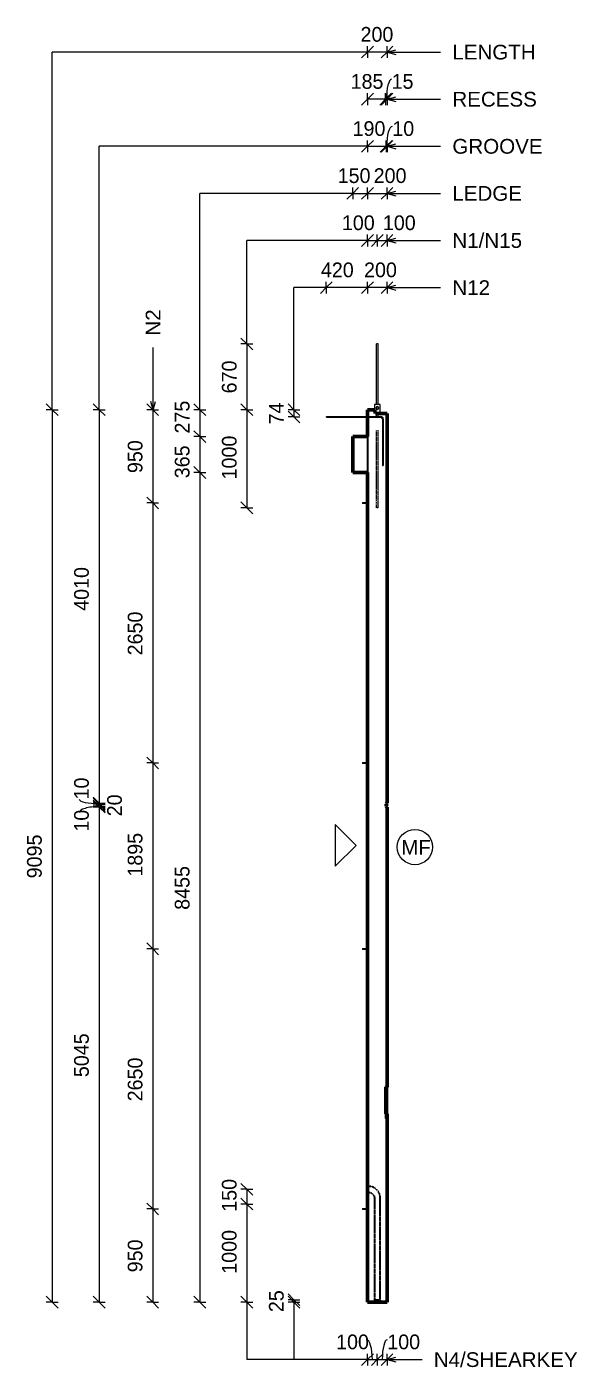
# Model space of a CAD drawing. Header units: millimetres. Extents: x -7053 to 9803, y -2516 to 13195.
# Drawn here: x 4190 to 9803, y -2058 to 11602 of the extents above; entities that cross this region are included whole.
import ezdxf

# ---------------------------------------------------------------- set-up
doc = ezdxf.new("R2010")
doc.units = ezdxf.units.MM
doc.linetypes.add('Dash', pattern=[6.36, 3.18, -3.18])
for name, color, linetype, lineweight in [('A-ANNO-DIMS', 211, 'Continuous', 9), ('A-ANNO-DIMS-60', 211, 'Continuous', 9), ('A-DETL-MBND', 5, 'Continuous', 18), ('A-DETL-THIN', 151, 'Continuous', 18), ('A-GENM', 13, 'Continuous', 18), ('A-WALL', 113, 'Continuous', 25), ('A-WALL-HDLN', 110, 'Dash', 25), ('G-ANNO-TEXT', 231, 'Continuous', 9), ('S-BEAM', 12, 'Continuous', 18), ('S-RBAR', 171, 'Continuous', 18)]:
    doc.layers.add(name, color=color, linetype=linetype, lineweight=lineweight)
doc.styles.add('Arial_1', font='arial.ttf', dxfattribs={"height": 150})
doc.styles.add('Nirmala UI Semilight', font='NirmalaS.ttf', dxfattribs={"height": 150})
doc.dimstyles.new('Arrow_Filled_-_2_5_NI_UI', dxfattribs={"dimscale": 304.8, "dimtxt": 157.104592, "dimasz": 0.393701, "dimexe": 0.19685, "dimexo": 0.0625, "dimgap": 0.19685, "dimtad": 1, "dimdec": 4, "dimzin": 0, "dimdsep": 46, "dimtxsty": 'Nirmala UI Semilight', "dimblk1": 'OBLIQUE', "dimblk2": 'OBLIQUE', "dimsah": 1, "dimcen": 0.09, "dimazin": 0, "dimtfac": 1, "dimtdec": 4, "dimtix": 1, "dimtmove": 0, "dimatfit": 3, "dimfxl": 0.19685, "dimfxlon": 1, "dimtvp": 1, "dimtolj": 1, "dimtzin": 0, "dimarcsym": 2})
doc.dimstyles.new('Arrow_Filled_-_2_5_NI_UI_1', dxfattribs={"dimscale": 304.8, "dimtxt": 157.104592, "dimasz": 0.393701, "dimexe": 0.19685, "dimexo": 0.0625, "dimgap": 0.19685, "dimtad": 1, "dimdec": 4, "dimzin": 0, "dimdsep": 46, "dimtxsty": 'Nirmala UI Semilight', "dimblk1": 'OBLIQUE', "dimblk2": 'OBLIQUE', "dimsah": 1, "dimcen": 0.09, "dimazin": 0, "dimtfac": 1, "dimtdec": 4, "dimtix": 1, "dimtmove": 2, "dimatfit": 3, "dimfxl": 0.19685, "dimfxlon": 1, "dimtvp": 1, "dimtolj": 1, "dimtzin": 0, "dimarcsym": 2})
doc.dimstyles.new('Arrow_Filled_-_2_5_NI_UI_2', dxfattribs={"dimscale": 304.8, "dimtxt": 157.104592, "dimasz": 0.393701, "dimexe": 0.19685, "dimexo": 0.0625, "dimgap": 0.19685, "dimtad": 1, "dimdec": 4, "dimzin": 0, "dimdsep": 46, "dimtxsty": 'Nirmala UI Semilight', "dimblk1": 'OBLIQUE', "dimblk2": 'OBLIQUE', "dimsah": 1, "dimcen": 0.09, "dimazin": 0, "dimtfac": 1, "dimtdec": 4, "dimtix": 1, "dimtmove": 1, "dimatfit": 3, "dimfxl": 0.19685, "dimfxlon": 1, "dimtvp": 1, "dimtolj": 1, "dimtzin": 0, "dimarcsym": 2})

# ---------------------------------------------------------------- blocks, each defined once
blk = doc.blocks.new('RR spread anchor face based - RR-SA-2_5-150-1726819-Elevation Right')
at = {"layer": 'A-GENM'}
for p, q in [((17885, 6755), (17890, 6755)), ((17885, 6755), (17885, 6745)), ((17890, 6745), (17885, 6745)), ((17890, 6755), (17935, 6755)), ((17890, 6755), (17890, 6745)), ((17935, 6745), (17890, 6745))]:
    blk.add_line(p, q, dxfattribs=at)
blk = doc.blocks.new('RR spread anchor face based - RR-SA-7_5-260-1726841-Elevation Right')
at = {"layer": 'A-GENM'}
for p, q in [((18008.06222, 7751.596), (18005.56222, 7746.596)), ((18005.56222, 7746.596), (18005.56222, 7700)), ((18063.06222, 7751.596), (18008.06222, 7751.596)), ((18022.56222, 7714.096), (18022.56222, 7718.096)), ((18048.56222, 7718.096), (18048.56222, 7714.096)), ((18065.56222, 7746.596), (18063.06222, 7751.596)), ((18065.56222, 7660), (18065.56222, 7746.596))]:
    blk.add_line(p, q, dxfattribs=at)
for centre, start, end in [((18035.56222, 7718.096), 0, 180), ((18035.56222, 7714.096), 180, 0)]:
    blk.add_arc(centre, 13, start, end, dxfattribs=at)
blk = doc.blocks.new('DIMBLOCK83-Elevation Right')
at = {"layer": 'A-ANNO-DIMS-60'}
for p, q in [((7664, 8944), (7604, 8884)), ((7664, 8944), (7724, 9004)), ((7664, 8944), (7664, 9004)), ((7864, 8944), (7664, 8944)), ((7664, 8944), (7664, 8884)), ((7864, 8944), (7804, 8884)), ((7864, 8944), (7924, 9004)), ((7864, 8944), (7864, 9004)), ((7864, 8944), (7864, 8884))]:
    blk.add_line(p, q, dxfattribs=at)
at = {"layer": 'A-ANNO-DIMS-60', "color": 0, "insert": (7629, 9200), "char_height": 150, "width": 411.33, "attachment_point": 1, "line_spacing_factor": 1.142579, "style": 'Nirmala UI Semilight'}
blk.add_mtext('200', dxfattribs=at)
blk = doc.blocks.new('_Oblique')
at = {"color": 0, "linetype": 'ByBlock', "lineweight": -2}
blk.add_line((-0.5, -0.5), (0.5, 0.5), dxfattribs=at)
blk = doc.blocks.new('DIMBLOCK84-Elevation Right')
at = {"layer": 'A-ANNO-DIMS-60'}
for p, q in [((7244, 8944), (7184, 8884)), ((7244, 8944), (7304, 9004)), ((7244, 8944), (7244, 9004)), ((7664, 8944), (7244, 8944)), ((7244, 8944), (7244, 8884)), ((7664, 8944), (7604, 8884)), ((7664, 8944), (7724, 9004)), ((7664, 8944), (7664, 9004)), ((7664, 8944), (7664, 8884))]:
    blk.add_line(p, q, dxfattribs=at)
at = {"layer": 'A-ANNO-DIMS-60', "color": 0, "insert": (7189, 9200), "char_height": 150, "width": 414.76, "attachment_point": 1, "line_spacing_factor": 1.142579, "style": 'Nirmala UI Semilight'}
blk.add_mtext('420', dxfattribs=at)
blk = doc.blocks.new('DIMBLOCK85-Elevation Right')
at = {"layer": 'A-ANNO-DIMS-60'}
for p, q in [((6914, 7700), (6854, 7760)), ((6914, 7700), (6854, 7700)), ((6914, 7626), (6854, 7686)), ((6914, 7700), (6914, 7626)), ((6914, 7700), (6974, 7640)), ((6914, 7700), (6974, 7700)), ((6914, 7626), (6854, 7626)), ((6914, 7626), (6974, 7566)), ((6914, 7626), (6974, 7626))]:
    blk.add_line(p, q, dxfattribs=at)
at = {"layer": 'A-ANNO-DIMS-60', "color": 0, "insert": (6659, 7550), "char_height": 150, "width": 270.79, "attachment_point": 1, "rotation": 90, "line_spacing_factor": 1.142579, "style": 'Nirmala UI Semilight'}
blk.add_mtext('74', dxfattribs=at)
blk = doc.blocks.new('DIMBLOCK86-Elevation Right')
at = {"layer": 'A-ANNO-DIMS-60'}
for p, q in [((7664, 9424), (7724, 9484)), ((7664, 9424), (7664, 9484)), ((7764, 9424), (7824, 9484)), ((7764, 9424), (7764, 9484)), ((7664, 9424), (7604, 9364)), ((7664, 9424), (7764, 9424)), ((7664, 9424), (7664, 9364)), ((7764, 9424), (7704, 9364)), ((7764, 9424), (7764, 9364))]:
    blk.add_line(p, q, dxfattribs=at)
at = {"layer": 'A-ANNO-DIMS-60', "color": 0, "insert": (7403, 9680), "char_height": 150, "width": 370.2, "attachment_point": 1, "line_spacing_factor": 1.142579, "style": 'Nirmala UI Semilight'}
blk.add_mtext('100', dxfattribs=at)
blk = doc.blocks.new('DIMBLOCK87-Elevation Right')
at = {"layer": 'A-ANNO-DIMS-60'}
for p, q in [((7764, 9424), (7824, 9484)), ((7764, 9424), (7764, 9484)), ((7864, 9424), (7924, 9484)), ((7864, 9424), (7864, 9484)), ((7764, 9424), (7704, 9364)), ((7764, 9424), (7864, 9424)), ((7764, 9424), (7764, 9364)), ((7864, 9424), (7804, 9364)), ((7864, 9424), (7864, 9364))]:
    blk.add_line(p, q, dxfattribs=at)
at = {"layer": 'A-ANNO-DIMS-60', "color": 0, "insert": (7821, 9680), "char_height": 150, "width": 370.2, "attachment_point": 1, "line_spacing_factor": 1.142579, "style": 'Nirmala UI Semilight'}
blk.add_mtext('100', dxfattribs=at)
blk = doc.blocks.new('DIMBLOCK88-Elevation Right')
at = {"layer": 'A-ANNO-DIMS-60'}
for p, q in [((6434, 8370), (6374, 8430)), ((6434, 8370), (6374, 8370)), ((6434, 8370), (6434, 7700)), ((6434, 8370), (6494, 8310)), ((6434, 8370), (6494, 8370)), ((6434, 7700), (6374, 7760)), ((6434, 7700), (6374, 7700)), ((6434, 7700), (6494, 7640)), ((6434, 7700), (6494, 7700))]:
    blk.add_line(p, q, dxfattribs=at)
at = {"layer": 'A-ANNO-DIMS-60', "color": 0, "insert": (6179, 7866), "char_height": 150, "width": 404.47, "attachment_point": 1, "rotation": 90, "line_spacing_factor": 1.142579, "style": 'Nirmala UI Semilight'}
blk.add_mtext('670', dxfattribs=at)
blk = doc.blocks.new('DIMBLOCK89-Elevation Right')
at = {"layer": 'A-ANNO-DIMS-60'}
for p, q in [((6434, 7700), (6374, 7760)), ((6434, 7700), (6374, 7700)), ((6434, 7700), (6434, 6700)), ((6434, 7700), (6494, 7640)), ((6434, 7700), (6494, 7700)), ((6434, 6700), (6374, 6760)), ((6434, 6700), (6374, 6700)), ((6434, 6700), (6494, 6640)), ((6434, 6700), (6494, 6700))]:
    blk.add_line(p, q, dxfattribs=at)
at = {"layer": 'A-ANNO-DIMS-60', "color": 0, "insert": (6179, 6989), "char_height": 150, "width": 507.31, "attachment_point": 1, "rotation": 90, "line_spacing_factor": 1.142579, "style": 'Nirmala UI Semilight'}
blk.add_mtext('1000', dxfattribs=at)
blk = doc.blocks.new('DIMBLOCK90-Elevation Right')
at = {"layer": 'A-ANNO-DIMS-60'}
for p, q in [((7514, 9904), (7454, 9844)), ((7514, 9904), (7574, 9964)), ((7514, 9904), (7514, 9964)), ((7514, 9904), (7664, 9904)), ((7514, 9904), (7514, 9844)), ((7664, 9904), (7604, 9844)), ((7664, 9904), (7724, 9964)), ((7664, 9904), (7664, 9964)), ((7664, 9904), (7664, 9844))]:
    blk.add_line(p, q, dxfattribs=at)
at = {"layer": 'A-ANNO-DIMS-60', "color": 0, "insert": (7360, 10160), "char_height": 150, "width": 370.2, "attachment_point": 1, "line_spacing_factor": 1.142579, "style": 'Nirmala UI Semilight'}
blk.add_mtext('150', dxfattribs=at)
blk = doc.blocks.new('DIMBLOCK91-Elevation Right')
at = {"layer": 'A-ANNO-DIMS-60'}
for p, q in [((7664, 9904), (7604, 9844)), ((7664, 9904), (7724, 9964)), ((7664, 9904), (7664, 9964)), ((7664, 9904), (7864, 9904)), ((7664, 9904), (7664, 9844)), ((7864, 9904), (7804, 9844)), ((7864, 9904), (7924, 9964)), ((7864, 9904), (7864, 9964)), ((7864, 9904), (7864, 9844))]:
    blk.add_line(p, q, dxfattribs=at)
at = {"layer": 'A-ANNO-DIMS-60', "color": 0, "insert": (7727, 10160), "char_height": 150, "width": 411.33, "attachment_point": 1, "line_spacing_factor": 1.142579, "style": 'Nirmala UI Semilight'}
blk.add_mtext('200', dxfattribs=at)
blk = doc.blocks.new('DIMBLOCK92-Elevation Right')
at = {"layer": 'A-ANNO-DIMS-60'}
for p, q in [((5954, 7700), (5894, 7760)), ((5954, 7700), (5894, 7700)), ((5954, 7700), (5954, 7425)), ((5954, 7700), (6014, 7640)), ((5954, 7700), (6014, 7700)), ((5954, 7425), (5894, 7485)), ((5954, 7425), (5894, 7425)), ((5954, 7425), (6014, 7365)), ((5954, 7425), (6014, 7425))]:
    blk.add_line(p, q, dxfattribs=at)
at = {"layer": 'A-ANNO-DIMS-60', "color": 0, "insert": (5699, 7457), "char_height": 150, "width": 404.47, "attachment_point": 1, "rotation": 90, "line_spacing_factor": 1.142579, "style": 'Nirmala UI Semilight'}
blk.add_mtext('275', dxfattribs=at)
blk = doc.blocks.new('DIMBLOCK93-Elevation Right')
at = {"layer": 'A-ANNO-DIMS-60'}
for p, q in [((5954, 7425), (5894, 7485)), ((5954, 7425), (5894, 7425)), ((5954, 7425), (5954, 7060)), ((5954, 7425), (6014, 7365)), ((5954, 7425), (6014, 7425)), ((5954, 7060), (5894, 7120)), ((5954, 7060), (5894, 7060)), ((5954, 7060), (6014, 7000)), ((5954, 7060), (6014, 7060))]:
    blk.add_line(p, q, dxfattribs=at)
at = {"layer": 'A-ANNO-DIMS-60', "color": 0, "insert": (5699, 7001), "char_height": 150, "width": 411.33, "attachment_point": 1, "rotation": 90, "line_spacing_factor": 1.142579, "style": 'Nirmala UI Semilight'}
blk.add_mtext('365', dxfattribs=at)
blk = doc.blocks.new('DIMBLOCK94-Elevation Right')
at = {"layer": 'A-ANNO-DIMS-60'}
for p, q in [((5954, 7060), (5894, 7120)), ((5954, 7060), (5894, 7060)), ((5954, 7060), (5954, -1395)), ((5954, 7060), (6014, 7000)), ((5954, 7060), (6014, 7060)), ((5954, -1395), (5894, -1335)), ((5954, -1395), (5894, -1395)), ((5954, -1395), (6014, -1455)), ((5954, -1395), (6014, -1395))]:
    blk.add_line(p, q, dxfattribs=at)
at = {"layer": 'A-ANNO-DIMS-60', "color": 0, "insert": (5699, 2603), "char_height": 150, "width": 551.87, "attachment_point": 1, "rotation": 90, "line_spacing_factor": 1.142579, "style": 'Nirmala UI Semilight'}
blk.add_mtext('8455', dxfattribs=at)
blk = doc.blocks.new('DIMBLOCK95-Elevation Right')
at = {"layer": 'A-ANNO-DIMS-60'}
for p, q in [((6434, -245), (6374, -185)), ((6434, -245), (6374, -245)), ((6434, -245), (6434, -395)), ((6434, -245), (6494, -305)), ((6434, -245), (6494, -245)), ((6434, -395), (6374, -335)), ((6434, -395), (6374, -395)), ((6434, -395), (6494, -455)), ((6434, -395), (6494, -395))]:
    blk.add_line(p, q, dxfattribs=at)
at = {"layer": 'A-ANNO-DIMS-60', "color": 0, "insert": (6179, -474), "char_height": 150, "width": 370.2, "attachment_point": 1, "rotation": 90, "line_spacing_factor": 1.142579, "style": 'Nirmala UI Semilight'}
blk.add_mtext('150', dxfattribs=at)
blk = doc.blocks.new('DIMBLOCK96-Elevation Right')
at = {"layer": 'A-ANNO-DIMS-60'}
for p, q in [((6434, -395), (6374, -335)), ((6434, -395), (6374, -395)), ((6434, -395), (6434, -1395)), ((6434, -395), (6494, -455)), ((6434, -395), (6494, -395)), ((6434, -1395), (6374, -1335)), ((6434, -1395), (6374, -1395)), ((6434, -1395), (6494, -1455)), ((6434, -1395), (6494, -1395))]:
    blk.add_line(p, q, dxfattribs=at)
at = {"layer": 'A-ANNO-DIMS-60', "color": 0, "insert": (6179, -1106), "char_height": 150, "width": 507.31, "attachment_point": 1, "rotation": 90, "line_spacing_factor": 1.142579, "style": 'Nirmala UI Semilight'}
blk.add_mtext('1000', dxfattribs=at)
blk = doc.blocks.new('DIMBLOCK97-Elevation Right')
at = {"layer": 'A-ANNO-DIMS-60'}
for p, q in [((6914, -1370), (6854, -1310)), ((6914, -1395), (6854, -1335)), ((6914, -1370), (6854, -1370)), ((6914, -1395), (6854, -1395)), ((6914, -1370), (6914, -1395)), ((6914, -1370), (6974, -1430)), ((6914, -1370), (6974, -1370)), ((6914, -1395), (6974, -1455)), ((6914, -1395), (6974, -1395))]:
    blk.add_line(p, q, dxfattribs=at)
at = {"layer": 'A-ANNO-DIMS-60', "color": 0, "insert": (6659, -1497), "char_height": 150, "width": 274.22, "attachment_point": 1, "rotation": 90, "line_spacing_factor": 1.142579, "style": 'Nirmala UI Semilight'}
blk.add_mtext('25', dxfattribs=at)
blk = doc.blocks.new('DIMBLOCK98-Elevation Right')
at = {"layer": 'A-ANNO-DIMS-60'}
for p, q in [((4448, 7700), (4388, 7760)), ((4448, 7700), (4388, 7700)), ((4448, 7700), (4448, -1395)), ((4448, 7700), (4508, 7640)), ((4448, 7700), (4508, 7700)), ((4448, -1395), (4388, -1335)), ((4448, -1395), (4388, -1395)), ((4448, -1395), (4508, -1455)), ((4448, -1395), (4508, -1395))]:
    blk.add_line(p, q, dxfattribs=at)
at = {"layer": 'A-ANNO-DIMS-60', "color": 0, "insert": (4192, 2924), "char_height": 150, "width": 548.44, "attachment_point": 1, "rotation": 90, "line_spacing_factor": 1.142579, "style": 'Nirmala UI Semilight'}
blk.add_mtext('9095', dxfattribs=at)
blk = doc.blocks.new('DIMBLOCK99-Elevation Right')
at = {"layer": 'A-ANNO-DIMS-60'}
for p, q in [((7664, -1981), (7604, -2041)), ((7664, -1981), (7724, -1921)), ((7664, -1981), (7664, -1921)), ((7664, -1981), (7764, -1981)), ((7664, -1981), (7664, -2041)), ((7764, -1981), (7704, -2041)), ((7764, -1981), (7824, -1921)), ((7764, -1981), (7764, -1921)), ((7764, -1981), (7764, -2041))]:
    blk.add_line(p, q, dxfattribs=at)
blk.add_ellipse((7652, -1981), major_axis=(0, 203), ratio=0.307599, start_param=4.712389, end_param=6.283185, dxfattribs=at)
at = {"layer": 'A-ANNO-DIMS-60', "color": 0, "insert": (7344, -1725), "char_height": 150, "width": 370.2, "attachment_point": 1, "line_spacing_factor": 1.142579, "style": 'Nirmala UI Semilight'}
blk.add_mtext('100', dxfattribs=at)
blk = doc.blocks.new('DIMBLOCK100-Elevation Right')
at = {"layer": 'A-ANNO-DIMS-60'}
for p, q in [((7764, -1981), (7704, -2041)), ((7764, -1981), (7824, -1921)), ((7764, -1981), (7764, -1921)), ((7764, -1981), (7864, -1981)), ((7764, -1981), (7764, -2041)), ((7864, -1981), (7804, -2041)), ((7864, -1981), (7924, -1921)), ((7864, -1981), (7864, -1921)), ((7864, -1981), (7864, -2041))]:
    blk.add_line(p, q, dxfattribs=at)
blk.add_ellipse((7866, -1981), major_axis=(0, 203), ratio=0.253919, start_param=0, end_param=1.570796, dxfattribs=at)
at = {"layer": 'A-ANNO-DIMS-60', "color": 0, "insert": (7866, -1725), "char_height": 150, "width": 370.2, "attachment_point": 1, "line_spacing_factor": 1.142579, "style": 'Nirmala UI Semilight'}
blk.add_mtext('100', dxfattribs=at)
blk = doc.blocks.new('DIMBLOCK101-Elevation Right')
at = {"layer": 'A-ANNO-DIMS-60'}
for p, q in [((5474, 7700), (5414, 7760)), ((5474, 7700), (5414, 7700)), ((5474, 7700), (5474, 6750)), ((5474, 7700), (5534, 7640)), ((5474, 7700), (5534, 7700)), ((5474, 6750), (5414, 6810)), ((5474, 6750), (5414, 6750)), ((5474, 6750), (5534, 6690)), ((5474, 6750), (5534, 6750))]:
    blk.add_line(p, q, dxfattribs=at)
at = {"layer": 'A-ANNO-DIMS-60', "color": 0, "insert": (5219, 7054), "char_height": 150, "width": 411.33, "attachment_point": 1, "rotation": 90, "line_spacing_factor": 1.142579, "style": 'Nirmala UI Semilight'}
blk.add_mtext('950', dxfattribs=at)
blk = doc.blocks.new('DIMBLOCK102-Elevation Right')
at = {"layer": 'A-ANNO-DIMS-60'}
for p, q in [((5474, 6750), (5414, 6810)), ((5474, 6750), (5414, 6750)), ((5474, 6750), (5474, 4100)), ((5474, 6750), (5534, 6690)), ((5474, 6750), (5534, 6750)), ((5474, 4100), (5414, 4160)), ((5474, 4100), (5414, 4100)), ((5474, 4100), (5534, 4040)), ((5474, 4100), (5534, 4100))]:
    blk.add_line(p, q, dxfattribs=at)
at = {"layer": 'A-ANNO-DIMS-60', "color": 0, "insert": (5219, 5196), "char_height": 150, "width": 548.44, "attachment_point": 1, "rotation": 90, "line_spacing_factor": 1.142579, "style": 'Nirmala UI Semilight'}
blk.add_mtext('2650', dxfattribs=at)
blk = doc.blocks.new('DIMBLOCK103-Elevation Right')
at = {"layer": 'A-ANNO-DIMS-60'}
for p, q in [((5474, 4100), (5414, 4160)), ((5474, 4100), (5414, 4100)), ((5474, 4100), (5474, 2205)), ((5474, 4100), (5534, 4040)), ((5474, 4100), (5534, 4100)), ((5474, 2205), (5414, 2265)), ((5474, 2205), (5414, 2205)), ((5474, 2205), (5534, 2145)), ((5474, 2205), (5534, 2205))]:
    blk.add_line(p, q, dxfattribs=at)
at = {"layer": 'A-ANNO-DIMS-60', "color": 0, "insert": (5219, 2941), "char_height": 150, "width": 507.31, "attachment_point": 1, "rotation": 90, "line_spacing_factor": 1.142579, "style": 'Nirmala UI Semilight'}
blk.add_mtext('1895', dxfattribs=at)
blk = doc.blocks.new('DIMBLOCK104-Elevation Right')
at = {"layer": 'A-ANNO-DIMS-60'}
for p, q in [((5474, 2205), (5414, 2265)), ((5474, 2205), (5414, 2205)), ((5474, 2205), (5474, -445)), ((5474, 2205), (5534, 2145)), ((5474, 2205), (5534, 2205)), ((5474, -445), (5414, -385)), ((5474, -445), (5414, -445)), ((5474, -445), (5534, -505)), ((5474, -445), (5534, -445))]:
    blk.add_line(p, q, dxfattribs=at)
at = {"layer": 'A-ANNO-DIMS-60', "color": 0, "insert": (5219, 651), "char_height": 150, "width": 548.44, "attachment_point": 1, "rotation": 90, "line_spacing_factor": 1.142579, "style": 'Nirmala UI Semilight'}
blk.add_mtext('2650', dxfattribs=at)
blk = doc.blocks.new('DIMBLOCK105-Elevation Right')
at = {"layer": 'A-ANNO-DIMS-60'}
for p, q in [((5474, -445), (5414, -385)), ((5474, -445), (5414, -445)), ((5474, -445), (5474, -1395)), ((5474, -445), (5534, -505)), ((5474, -445), (5534, -445)), ((5474, -1395), (5414, -1335)), ((5474, -1395), (5414, -1395)), ((5474, -1395), (5534, -1455)), ((5474, -1395), (5534, -1395))]:
    blk.add_line(p, q, dxfattribs=at)
at = {"layer": 'A-ANNO-DIMS-60', "color": 0, "insert": (5219, -1091), "char_height": 150, "width": 411.33, "attachment_point": 1, "rotation": 90, "line_spacing_factor": 1.142579, "style": 'Nirmala UI Semilight'}
blk.add_mtext('950', dxfattribs=at)
blk = doc.blocks.new('DIMBLOCK106-Elevation Right')
at = {"layer": 'A-ANNO-DIMS-60'}
for p, q in [((7664, 11344), (7604, 11284)), ((7664, 11344), (7724, 11404)), ((7664, 11344), (7664, 11404)), ((7864, 11344), (7664, 11344)), ((7664, 11344), (7664, 11284)), ((7864, 11344), (7804, 11284)), ((7864, 11344), (7924, 11404)), ((7864, 11344), (7864, 11404)), ((7864, 11344), (7864, 11284))]:
    blk.add_line(p, q, dxfattribs=at)
at = {"layer": 'A-ANNO-DIMS-60', "color": 0, "insert": (7593, 11600), "char_height": 150, "width": 411.33, "attachment_point": 1, "line_spacing_factor": 1.142579, "style": 'Nirmala UI Semilight'}
blk.add_mtext('200', dxfattribs=at)
blk = doc.blocks.new('DIMBLOCK107-Elevation Right')
at = {"layer": 'A-ANNO-DIMS-60'}
for p, q in [((7664, 10384), (7604, 10324)), ((7664, 10384), (7724, 10444)), ((7664, 10384), (7664, 10444)), ((7664, 10384), (7854, 10384)), ((7664, 10384), (7664, 10324)), ((7854, 10384), (7794, 10324)), ((7854, 10384), (7914, 10444)), ((7854, 10384), (7854, 10444)), ((7854, 10384), (7854, 10324))]:
    blk.add_line(p, q, dxfattribs=at)
at = {"layer": 'A-ANNO-DIMS-60', "color": 0, "insert": (7512, 10640), "char_height": 150, "width": 370.2, "attachment_point": 1, "line_spacing_factor": 1.142579, "style": 'Nirmala UI Semilight'}
blk.add_mtext('190', dxfattribs=at)
blk = doc.blocks.new('DIMBLOCK108-Elevation Right')
at = {"layer": 'A-ANNO-DIMS-60'}
for p, q in [((7854, 10384), (7794, 10324)), ((7864, 10384), (7804, 10324)), ((7854, 10384), (7914, 10444)), ((7854, 10384), (7854, 10444)), ((7854, 10384), (7864, 10384)), ((7854, 10384), (7854, 10324)), ((7864, 10384), (7924, 10444)), ((7864, 10384), (7864, 10444)), ((7864, 10384), (7864, 10324))]:
    blk.add_line(p, q, dxfattribs=at)
blk.add_ellipse((7917, 10384), major_axis=(0, 203), ratio=0.285058, start_param=0, end_param=1.570796, dxfattribs=at)
at = {"layer": 'A-ANNO-DIMS-60', "color": 0, "insert": (7917, 10640), "char_height": 150, "width": 233.09, "attachment_point": 1, "line_spacing_factor": 1.142579, "style": 'Nirmala UI Semilight'}
blk.add_mtext('10', dxfattribs=at)
blk = doc.blocks.new('DIMBLOCK109-Elevation Right')
at = {"layer": 'A-ANNO-DIMS-60'}
for p, q in [((7849, 10864), (7789, 10804)), ((7864, 10864), (7804, 10804)), ((7849, 10864), (7909, 10924)), ((7849, 10864), (7849, 10924)), ((7864, 10864), (7849, 10864)), ((7849, 10864), (7849, 10804)), ((7864, 10864), (7924, 10924)), ((7864, 10864), (7864, 10924)), ((7864, 10864), (7864, 10804))]:
    blk.add_line(p, q, dxfattribs=at)
blk.add_ellipse((7910, 10864), major_axis=(0, 203), ratio=0.2606, start_param=0, end_param=1.570796, dxfattribs=at)
at = {"layer": 'A-ANNO-DIMS-60', "color": 0, "insert": (7910, 11120), "char_height": 150, "width": 233.09, "attachment_point": 1, "line_spacing_factor": 1.142579, "style": 'Nirmala UI Semilight'}
blk.add_mtext('15', dxfattribs=at)
blk = doc.blocks.new('DIMBLOCK110-Elevation Right')
at = {"layer": 'A-ANNO-DIMS-60'}
for p, q in [((7664, 10864), (7604, 10804)), ((7664, 10864), (7724, 10924)), ((7664, 10864), (7664, 10924)), ((7849, 10864), (7664, 10864)), ((7664, 10864), (7664, 10804)), ((7849, 10864), (7789, 10804)), ((7849, 10864), (7909, 10924)), ((7849, 10864), (7849, 10924)), ((7849, 10864), (7849, 10804))]:
    blk.add_line(p, q, dxfattribs=at)
at = {"layer": 'A-ANNO-DIMS-60', "color": 0, "insert": (7492, 11120), "char_height": 150, "width": 370.2, "attachment_point": 1, "line_spacing_factor": 1.142579, "style": 'Nirmala UI Semilight'}
blk.add_mtext('185', dxfattribs=at)
blk = doc.blocks.new('DIMBLOCK111-Elevation Right')
at = {"layer": 'A-ANNO-DIMS-60'}
for p, q in [((4928, 7700), (4868, 7760)), ((4928, 7700), (4868, 7700)), ((4928, 7700), (4928, 3690)), ((4928, 7700), (4988, 7640)), ((4928, 7700), (4988, 7700)), ((4928, 3690), (4868, 3750)), ((4928, 3690), (4868, 3690)), ((4928, 3690), (4988, 3630)), ((4928, 3690), (4988, 3690))]:
    blk.add_line(p, q, dxfattribs=at)
at = {"layer": 'A-ANNO-DIMS-60', "color": 0, "insert": (4672, 5650), "char_height": 150, "width": 510.73, "attachment_point": 1, "rotation": 90, "line_spacing_factor": 1.142579, "style": 'Nirmala UI Semilight'}
blk.add_mtext('4010', dxfattribs=at)
blk = doc.blocks.new('DIMBLOCK112-Elevation Right')
at = {"layer": 'A-ANNO-DIMS-60'}
for p, q in [((4928, 3690), (4868, 3750)), ((4928, 3680), (4868, 3740)), ((4928, 3690), (4868, 3690)), ((4928, 3690), (4928, 3680)), ((4928, 3690), (4988, 3630)), ((4928, 3690), (4988, 3690)), ((4928, 3680), (4868, 3680)), ((4928, 3680), (4988, 3620)), ((4928, 3680), (4988, 3680))]:
    blk.add_line(p, q, dxfattribs=at)
blk.add_ellipse((4928, 3728), major_axis=(203, 0), ratio=0.210026, start_param=3.141593, end_param=4.712389, dxfattribs=at)
at = {"layer": 'A-ANNO-DIMS-60', "color": 0, "insert": (4672, 3728), "char_height": 150, "width": 233.09, "attachment_point": 1, "rotation": 90, "line_spacing_factor": 1.142579, "style": 'Nirmala UI Semilight'}
blk.add_mtext('10', dxfattribs=at)
blk = doc.blocks.new('DIMBLOCK113-Elevation Right')
at = {"layer": 'A-ANNO-DIMS-60'}
for p, q in [((4928, 3680), (4868, 3740)), ((4928, 3660), (4868, 3720)), ((4928, 3680), (4868, 3680)), ((4928, 3660), (4868, 3660)), ((4928, 3680), (4928, 3660)), ((4928, 3680), (4988, 3620)), ((4928, 3680), (4988, 3680)), ((4928, 3660), (4988, 3600)), ((4928, 3660), (4988, 3660))]:
    blk.add_line(p, q, dxfattribs=at)
at = {"layer": 'A-ANNO-DIMS-60', "color": 0, "insert": (5009, 3556), "char_height": 150, "width": 274.22, "attachment_point": 1, "rotation": 90, "line_spacing_factor": 1.142579, "style": 'Nirmala UI Semilight'}
blk.add_mtext('20', dxfattribs=at)
blk = doc.blocks.new('DIMBLOCK114-Elevation Right')
at = {"layer": 'A-ANNO-DIMS-60'}
for p, q in [((4928, 3660), (4868, 3720)), ((4928, 3650), (4868, 3710)), ((4928, 3660), (4868, 3660)), ((4928, 3650), (4868, 3650)), ((4928, 3660), (4928, 3650)), ((4928, 3660), (4988, 3600)), ((4928, 3660), (4988, 3660)), ((4928, 3650), (4988, 3590)), ((4928, 3650), (4988, 3650))]:
    blk.add_line(p, q, dxfattribs=at)
blk.add_ellipse((4928, 3594), major_axis=(203, 0), ratio=0.300697, start_param=1.570796, end_param=3.141593, dxfattribs=at)
at = {"layer": 'A-ANNO-DIMS-60', "color": 0, "insert": (4672, 3400), "char_height": 150, "width": 233.09, "attachment_point": 1, "rotation": 90, "line_spacing_factor": 1.142579, "style": 'Nirmala UI Semilight'}
blk.add_mtext('10', dxfattribs=at)
blk = doc.blocks.new('DIMBLOCK115-Elevation Right')
at = {"layer": 'A-ANNO-DIMS-60'}
for p, q in [((4928, 3650), (4868, 3710)), ((4928, 3650), (4868, 3650)), ((4928, 3650), (4928, -1395)), ((4928, 3650), (4988, 3590)), ((4928, 3650), (4988, 3650)), ((4928, -1395), (4868, -1335)), ((4928, -1395), (4868, -1395)), ((4928, -1395), (4988, -1455)), ((4928, -1395), (4988, -1395))]:
    blk.add_line(p, q, dxfattribs=at)
at = {"layer": 'A-ANNO-DIMS-60', "color": 0, "insert": (4672, 898), "char_height": 150, "width": 551.87, "attachment_point": 1, "rotation": 90, "line_spacing_factor": 1.142579, "style": 'Nirmala UI Semilight'}
blk.add_mtext('5045', dxfattribs=at)

msp = doc.modelspace()

# ---------------------------------------------------------------- linework, layer by layer
at = {"layer": 'A-DETL-MBND'}
for p, q in [((4447.67521, 7700), (4447.67521, 11343.90418)), ((7664.48614, 11343.90418), (4447.67521, 11343.90418)), ((4927.67521, 7700), (4927.67521, 10383.90418)), ((7664.48614, 10383.90418), (4927.67521, 10383.90418)), ((5954.35114, 7700), (5954.35114, 9903.90418)), ((7514.48614, 9903.90418), (5954.35114, 9903.90418)), ((6434.35114, 8370), (6434.35114, 9423.90418)), ((7664.48614, 9423.90418), (6434.35114, 9423.90418)), ((6914.35114, 7700), (6914.35114, 8943.90418)), ((7244.48614, 8943.90418), (6914.35114, 8943.90418)), ((6434.35114, -1395), (6434.35114, -1981.07297)), ((6914.35114, -1395), (6914.35114, -1981.07297)), ((7664.48614, -1981.07297), (6434.35114, -1981.07297))]:
    msp.add_line(p, q, dxfattribs=at)
at = {"layer": 'A-DETL-THIN'}
for p, q in [((7335.33167, 3471.14321), (7335.33167, 3046.87914)), ((7547.4637, 3259.01118), (7335.33167, 3471.14321)), ((7335.33167, 3046.87914), (7547.4637, 3259.01118))]:
    msp.add_line(p, q, dxfattribs=at)
msp.add_circle((8147.55324, 3242.70305), 180, dxfattribs=at)
at = {"layer": 'A-WALL', "lineweight": 50}
for p, q in [((7734.60581, 7700), (7664.48614, 7700)), ((7664.48614, 7700), (7664.48614, 7425)), ((7744.60581, 7660), (7734.60581, 7700)), ((7864.48614, 7660), (7744.60581, 7660)), ((7864.48614, 3690), (7864.48614, 7660)), ((7664.48614, 7060), (7664.48614, -1395)), ((7854.48614, 3679.99742), (7864.48614, 3690)), ((7854.48356, 3660.00258), (7854.48614, 3679.99742)), ((7864.48614, 3650), (7854.48356, 3660.00258)), ((7864.48614, 794.46547), (7864.48614, 3650)), ((7849.48614, 524.63059), (7849.48614, 794.46547)), ((7849.48614, 794.46547), (7864.48614, 794.46547)), ((7864.48614, 524.63059), (7849.48614, 524.63059)), ((7864.48614, -1395), (7864.48614, 524.63059)), ((7664.48614, -1395), (7864.48614, -1395))]:
    msp.add_line(p, q, dxfattribs=at)
at = {"layer": 'A-WALL'}
for p, q in [((7664.48614, 7425), (7664.48614, 7060)), ((7864.48614, 794.46547), (7864.48614, 524.63059))]:
    msp.add_line(p, q, dxfattribs=at)
at = {"layer": 'A-WALL-HDLN'}
for p, q in [((7864.48614, 809.54803), (7849.48614, 809.54803)), ((7849.48614, 794.46547), (7849.48614, 809.54803)), ((7864.48614, 771.75052), (7849.48614, 771.75052)), ((7864.48614, 769.6547), (7849.48614, 769.6547)), ((7849.48614, 509.54803), (7849.48614, 524.63059)), ((7849.48614, 509.54803), (7864.48614, 509.54803)), ((7849.48614, 471.75052), (7849.48614, 508.694)), ((7849.48614, 473.84634), (7864.48614, 473.84634)), ((7849.48614, 471.75052), (7864.48614, 471.75052)), ((7674.48614, -215), (7664.48614, -215)), ((7664.48614, -275), (7674.48614, -275)), ((7734.48614, -335), (7734.48614, -1376.25)), ((7794.48614, -1376.25), (7794.48614, -335)), ((7734.46776, -1376.29595), (7726.98614, -1395)), ((7736.98614, -1370), (7791.98614, -1370)), ((7794.50452, -1376.29595), (7801.98614, -1395))]:
    msp.add_line(p, q, dxfattribs=at)
at = {"layer": 'A-WALL-HDLN', "flags": 128}
for points in [[(7794.48614, -335), (7794.39015, -330.20128), (7794.10234, -325.41024), (7793.62317, -320.63454), (7792.95341, -315.88182), (7792.09413, -311.15968), (7791.04669, -306.47568), (7789.81279, -301.83732), (7788.39439, -297.25201), (7786.79376, -292.72709), (7785.01346, -288.2698), (7783.05634, -283.88726), (7780.92553, -279.5865), (7778.62444, -275.37438), (7776.15675, -271.25766), (7773.52641, -267.2429), (7770.73763, -263.33655), (7767.79486, -259.54484), (7764.70283, -255.87384), (7761.46646, -252.32943), (7758.09094, -248.91727), (7754.58168, -245.64283), (7750.94428, -242.51133), (7747.18456, -239.52781), (7743.30854, -236.69701), (7739.32241, -234.02348), (7735.23257, -231.51149), (7731.04554, -229.16506), (7726.76803, -226.98795), (7722.40688, -224.98363), (7717.96907, -223.15531), (7713.46169, -221.50592), (7708.89196, -220.0381), (7704.26719, -218.75419), (7699.59478, -217.65625), (7694.8822, -216.74603), (7690.13698, -216.025), (7685.36673, -215.4943), (7680.57908, -215.15478), (7675.78167, -215.00699), (7674.48614, -215)], [(7674.48614, -275), (7676.8855, -275.04799), (7679.28102, -275.1919), (7681.66887, -275.43148), (7684.04523, -275.76636), (7686.4063, -276.19601), (7688.7483, -276.71972), (7691.06748, -277.33667), (7693.36013, -278.04587), (7695.62259, -278.84619), (7697.85124, -279.73634), (7700.04251, -280.7149), (7702.19289, -281.7803), (7704.29895, -282.93085), (7706.35731, -284.16469), (7708.36469, -285.47986), (7710.31786, -286.87425), (7712.21372, -288.34564), (7714.04922, -289.89166), (7715.82142, -291.50984), (7717.5275, -293.1976), (7719.16473, -294.95223), (7720.73047, -296.77093), (7722.22224, -298.65079), (7723.63763, -300.5888), (7724.9744, -302.58186), (7726.23039, -304.62678), (7727.40361, -306.7203), (7728.49216, -308.85905), (7729.49432, -311.03963), (7730.40848, -313.25853), (7731.23318, -315.51222), (7731.96709, -317.79709), (7732.60904, -320.10947), (7733.15801, -322.44568), (7733.61312, -324.80197), (7733.97364, -327.17458), (7734.23899, -329.5597), (7734.40875, -331.95353), (7734.48264, -334.35223), (7734.48614, -335)], [(7736.98614, -1370), (7735.9011, -1372.71259), (7735.11779, -1374.67088), (7734.64447, -1375.85417), (7734.50186, -1376.21069)], [(7794.47041, -1376.21069), (7794.32781, -1375.85417), (7793.85449, -1374.67088), (7793.07118, -1372.71259), (7791.98614, -1370)]]:
    msp.add_lwpolyline(points, dxfattribs=at)
at = {"layer": 'G-ANNO-TEXT', "color": 7}
for p, q in [((7864.32315, 11343.82631), (7954.32315, 11367.94174)), ((7864.32315, 11343.82631), (7954.32315, 11319.71089)), ((7864.32315, 11343.82631), (8409.61298, 11343.82631)), ((7864.32315, 10863.82631), (7954.32315, 10887.94174)), ((7864.32315, 10863.82631), (7954.32315, 10839.71089)), ((7864.32315, 10863.82631), (8409.61298, 10863.82631)), ((7864.26604, 10383.99828), (7954.26604, 10408.11371)), ((7864.26604, 10383.99828), (7954.26604, 10359.88285)), ((7864.26604, 10383.99828), (8409.61298, 10383.99828)), ((7864.26604, 9903.99828), (7954.26604, 9928.11371)), ((7864.26604, 9903.99828), (7954.26604, 9879.88285)), ((7864.26604, 9903.99828), (8409.61298, 9903.99828)), ((7863.9218, 9423.88528), (7953.9218, 9448.00071)), ((7863.9218, 9423.88528), (7953.9218, 9399.76985)), ((7863.9218, 9423.88528), (8409.61298, 9423.88528)), ((7864.11685, 8943.51415), (7954.11685, 8967.62957)), ((7864.11685, 8943.51415), (7954.11685, 8919.39872)), ((7864.11685, 8943.51415), (8409.61298, 8943.51415)), ((5477.82359, 7694.65555), (5477.82359, 8334.66336)), ((5477.82359, 7694.65555), (5453.70816, 7784.65555)), ((5477.82359, 7694.65555), (5501.93901, 7784.65555)), ((7864.18864, -1980.95488), (7954.18864, -1956.83945)), ((7864.18864, -1980.95488), (7954.18864, -2005.07031)), ((7864.18864, -1980.95488), (8220.01428, -1980.95488))]:
    msp.add_line(p, q, dxfattribs=at)
at = {"layer": 'S-BEAM', "lineweight": 50}
for p, q in [((7514.48614, 7425), (7514.48614, 7060)), ((7664.48614, 7425), (7514.48614, 7425)), ((7514.48614, 7060), (7664.48614, 7060))]:
    msp.add_line(p, q, dxfattribs=at)
at = {"layer": 'S-BEAM'}
msp.add_line((7664.48614, 7060), (7664.48614, 7425), dxfattribs=at)
at = {"layer": 'S-RBAR'}
for p, q in [((7774.48614, 8370), (7754.48614, 8370)), ((7754.48614, 7751.596), (7754.48614, 8370)), ((7774.48614, 7751.596), (7774.48614, 8370)), ((7754.48614, 7706.20926), (7754.48614, 7725.98274)), ((7774.48614, 7705.86595), (7774.48614, 7726.32605)), ((7244.48614, 7630), (7800.48614, 7630)), ((7244.48614, 7622), (7244.48614, 7630)), ((7244.48614, 7622), (7800.48614, 7622)), ((7816.48614, 7606), (7816.48614, 7130)), ((7824.48614, 7606), (7824.48614, 7130)), ((7816.48614, 7130), (7824.48614, 7130))]:
    msp.add_line(p, q, dxfattribs=at)
at = {"layer": 'S-RBAR', "linetype": 'Dash'}
for p, q in [((7754.48614, 7633.42777), (7754.48614, 7653.36423)), ((7774.48614, 7633.08445), (7774.48614, 7653.70755)), ((7754.48614, 6767), (7754.48614, 7491.596)), ((7774.48614, 6700), (7774.48614, 7491.596)), ((7754.48614, 6743), (7754.48614, 6757)), ((7754.48614, 6700), (7754.48614, 6733)), ((7774.48614, 6700), (7754.48614, 6700))]:
    msp.add_line(p, q, dxfattribs=at)
at = {"layer": 'S-RBAR'}
for radius in [24, 16]:
    msp.add_arc((7800.48614, 7606), radius, 0, 90, dxfattribs=at)

# ---------------------------------------------------------------- block references
at = {"layer": 'A-GENM'}
for name, p in [('RR spread anchor face based - RR-SA-7_5-260-1726841-Elevation Right', (-10270.94436, 0)), ('RR spread anchor face based - RR-SA-2_5-150-1726819-Elevation Right', (-10270.94436, 0)), ('RR spread anchor face based - RR-SA-2_5-150-1726819-Elevation Right', (-10270.94436, -2650)), ('RR spread anchor face based - RR-SA-2_5-150-1726819-Elevation Right', (-10270.94436, -4545)), ('RR spread anchor face based - RR-SA-2_5-150-1726819-Elevation Right', (-10270.94436, -7195))]:
    msp.add_blockref(name, p, dxfattribs=at)

# ---------------------------------------------------------------- texts
at = {"layer": 'G-ANNO-TEXT', "color": 7, "char_height": 150, "attachment_point": 1, "style": 'Arial_1'}
for s, insert, width in [('LENGTH', (8529.61298, 11418.82631), 1029.36675), ('RECESS', (8529.61298, 10938.82631), 1038.987), ('GROOVE', (8529.61298, 10458.99828), 1111.138875), ('LEDGE', (8529.61298, 9978.99828), 856.20225), ('N1/N15', (8529.61298, 9498.88528), 856.20225), ('N12', (8529.61298, 9018.51415), 461.772), ('MF', (8007.37218, 3314.69024), 360.759375), ('N4/SHEARKEY', (8340.01428, -1905.95488), 1770.126)]:
    msp.add_mtext(s, dxfattribs=dict(at, insert=insert, width=width))
at = {"layer": 'G-ANNO-TEXT', "color": 7, "insert": (5402.82359, 8454.66336), "char_height": 150, "width": 322.278375, "attachment_point": 1, "rotation": 90, "style": 'Arial_1'}
msp.add_mtext('N2', dxfattribs=at)

# ---------------------------------------------------------------- dimensions: what is measured, and where the dimension line sits
at = {"layer": 'A-ANNO-DIMS'}
dim = msp.add_linear_dim(base=(7664.48614, 11343.90418), p1=(7864.48614, 11283.90418), p2=(7664.48614, 11283.90418), dimstyle='Arrow_Filled_-_2_5_NI_UI', override={"dimpost": '<>', "dimfxl": 200}, dxfattribs=at)
dim.commit()
dim.dimension.update_dxf_attribs({"geometry": 'DIMBLOCK106-Elevation Right', "text_midpoint": (7764.48614, 11481.41464)})
for base, p1, p2, dimstyle, override, picture, middle in [((7664.48614, 10863.90418), (7849.48614, 10803.90418), (7664.48614, 10803.90418), 'Arrow_Filled_-_2_5_NI_UI_1', {"dimpost": '<>', "dimfxl": 185}, 'DIMBLOCK110-Elevation Right', (7677.36501, 11019.60733)), ((7849.48614, 10863.90418), (7864.48614, 10803.90418), (7849.48614, 10803.90418), 'Arrow_Filled_-_2_5_NI_UI_2', {"dimpost": '<>', "dimfxl": 15}, 'DIMBLOCK109-Elevation Right', (8026.38476, 11019.60733)), ((7854.48614, 10383.90418), (7664.48614, 10323.90418), (7854.48614, 10323.90418), 'Arrow_Filled_-_2_5_NI_UI_1', {"dimpost": '<>', "dimfxl": 190}, 'DIMBLOCK107-Elevation Right', (7697.28092, 10539.60733)), ((7864.48614, 10383.90418), (7854.48614, 10323.90418), (7864.48614, 10323.90418), 'Arrow_Filled_-_2_5_NI_UI_2', {"dimpost": '<>', "dimfxl": 10}, 'DIMBLOCK108-Elevation Right', (8033.84536, 10539.60733)), ((7664.48614, 9903.90418), (7514.48614, 9843.90418), (7664.48614, 9843.90418), 'Arrow_Filled_-_2_5_NI_UI_1', {"dimpost": '<>', "dimfxl": 150}, 'DIMBLOCK90-Elevation Right', (7544.80993, 10059.60733)), ((7864.48614, 9903.90418), (7664.48614, 9843.90418), (7864.48614, 9843.90418), 'Arrow_Filled_-_2_5_NI_UI_1', {"dimpost": '<>', "dimfxl": 200}, 'DIMBLOCK91-Elevation Right', (7932.71291, 10059.60733)), ((7764.48614, 9423.90418), (7664.48614, 9363.90418), (7764.48614, 9363.90418), 'Arrow_Filled_-_2_5_NI_UI_1', {"dimpost": '<>', "dimfxl": 100}, 'DIMBLOCK86-Elevation Right', (7588.56151, 9579.60733)), ((7864.48614, 9423.90418), (7764.48614, 9363.90418), (7864.48614, 9363.90418), 'Arrow_Filled_-_2_5_NI_UI_1', {"dimpost": '<>', "dimfxl": 100}, 'DIMBLOCK87-Elevation Right', (8006.52815, 9579.60733)), ((7244.48614, 8943.90418), (7664.48614, 8883.90418), (7244.48614, 8883.90418), 'Arrow_Filled_-_2_5_NI_UI_1', {"dimpost": '<>', "dimfxl": 420}, 'DIMBLOCK84-Elevation Right', (7395.90059, 9099.60733)), ((7664.48614, 8943.90418), (7864.48614, 8883.90418), (7664.48614, 8883.90418), 'Arrow_Filled_-_2_5_NI_UI_1', {"dimpost": '<>', "dimfxl": 200}, 'DIMBLOCK83-Elevation Right', (7834.3072, 9099.60733)), ((7764.48614, -1981.07297), (7664.48614, -1921.07297), (7764.48614, -1921.07297), 'Arrow_Filled_-_2_5_NI_UI_2', {"dimpost": '<>', "dimfxl": 100}, 'DIMBLOCK99-Elevation Right', (7528.6996, -1825.36982)), ((7864.48614, -1981.07297), (7764.48614, -1921.07297), (7864.48614, -1921.07297), 'Arrow_Filled_-_2_5_NI_UI_2', {"dimpost": '<>', "dimfxl": 100}, 'DIMBLOCK100-Elevation Right', (8051.08445, -1825.36982))]:
    dim = msp.add_linear_dim(base=base, p1=p1, p2=p2, dimstyle=dimstyle, override=override, dxfattribs=at)
    dim.commit()
    dim.dimension.update_dxf_attribs({"geometry": picture, "text_midpoint": middle, "dimtype": 160})
for base, p1, p2, override, picture, middle in [((6434.35114, 7700), (6494.35114, 8370), (6494.35114, 7700), {"dimpost": '<>', "dimfxl": 670}, 'DIMBLOCK88-Elevation Right', (6296.78837, 8035)), ((6914.35114, 7626), (6974.35114, 7700), (6974.35114, 7626), {"dimpost": '<>', "dimfxl": 74}, 'DIMBLOCK85-Elevation Right', (6779.35114, 7663)), ((4447.67521, -1395), (4507.67521, 7700), (4507.67521, -1395), {"dimpost": '<>', "dimfxl": 9095}, 'DIMBLOCK98-Elevation Right', (4310.11245, 3152.5)), ((5474.35114, 6750), (5534.35114, 7700), (5534.35114, 6750), {"dimpost": '<>', "dimfxl": 950}, 'DIMBLOCK101-Elevation Right', (5336.78837, 7225)), ((6434.35114, 6700), (6494.35114, 7700), (6494.35114, 6700), {"dimpost": '<>', "dimfxl": 1000}, 'DIMBLOCK89-Elevation Right', (6296.42227, 7200)), ((5954.35114, -1395), (6014.35114, 7060), (6014.35114, -1395), {"dimpost": '<>', "dimfxl": 8455}, 'DIMBLOCK94-Elevation Right', (5816.84068, 2832.5)), ((5474.35114, 4100), (5534.35114, 6750), (5534.35114, 4100), {"dimpost": '<>', "dimfxl": 2650}, 'DIMBLOCK102-Elevation Right', (5336.78837, 5425)), ((5474.35114, 2205), (5534.35114, 4100), (5534.35114, 2205), {"dimpost": '<>', "dimfxl": 1895}, 'DIMBLOCK103-Elevation Right', (5336.36996, 3152.5)), ((4927.67521, -1395), (4987.67521, 3650), (4987.67521, -1395), {"dimpost": '<>', "dimfxl": 5045}, 'DIMBLOCK115-Elevation Right', (4790.16475, 1127.5)), ((5474.35114, -445), (5534.35114, 2205), (5534.35114, -445), {"dimpost": '<>', "dimfxl": 2650}, 'DIMBLOCK104-Elevation Right', (5336.78837, 880)), ((6434.35114, -395), (6494.35114, -245), (6494.35114, -395), {"dimpost": '<>', "dimfxl": 150}, 'DIMBLOCK95-Elevation Right', (6296.42227, -320)), ((5474.35114, -1395), (5534.35114, -445), (5534.35114, -1395), {"dimpost": '<>', "dimfxl": 950}, 'DIMBLOCK105-Elevation Right', (5336.78837, -920)), ((6434.35114, -1395), (6494.35114, -395), (6494.35114, -1395), {"dimpost": '<>', "dimfxl": 1000}, 'DIMBLOCK96-Elevation Right', (6296.42227, -895)), ((6914.35114, -1395), (6974.35114, -1370), (6974.35114, -1395), {"dimpost": '<>', "dimfxl": 25}, 'DIMBLOCK97-Elevation Right', (6776.84068, -1382.5))]:
    dim = msp.add_linear_dim(base=base, p1=p1, p2=p2, angle=90, dimstyle='Arrow_Filled_-_2_5_NI_UI', override=override, dxfattribs=at)
    dim.commit()
    dim.dimension.update_dxf_attribs({"geometry": picture, "text_midpoint": middle})
for base, p1, p2, dimstyle, override, picture, middle in [((5954.35114, 7425), (6014.35114, 7700), (6014.35114, 7425), 'Arrow_Filled_-_2_5_NI_UI_1', {"dimpost": '<>', "dimfxl": 275}, 'DIMBLOCK92-Elevation Right', (5798.64798, 7659.18891)), ((4927.67521, 3690), (4987.67521, 7700), (4987.67521, 3690), 'Arrow_Filled_-_2_5_NI_UI_1', {"dimpost": '<>', "dimfxl": 4010}, 'DIMBLOCK111-Elevation Right', (4771.97206, 5905.26942)), ((5954.35114, 7060), (6014.35114, 7425), (6014.35114, 7060), 'Arrow_Filled_-_2_5_NI_UI_1', {"dimpost": '<>', "dimfxl": 365}, 'DIMBLOCK93-Elevation Right', (5798.64798, 7206.90544)), ((4927.67521, 3679.99742), (4987.67521, 3690), (4987.67521, 3679.99742), 'Arrow_Filled_-_2_5_NI_UI_2', {"dimpost": '<>', "dimfxl": 10.002582}, 'DIMBLOCK112-Elevation Right', (4771.97206, 3844.13981)), ((4927.67521, 3660.00258), (4987.67521, 3679.99742), (4987.67521, 3660.00258), 'Arrow_Filled_-_2_5_NI_UI_1', {"dimpost": '<>', "dimfxl": 19.994835}, 'DIMBLOCK113-Elevation Right', (5109.16681, 3692.85158)), ((4927.67521, 3650), (4987.67521, 3660.00258), (4987.67521, 3650), 'Arrow_Filled_-_2_5_NI_UI_2', {"dimpost": '<>', "dimfxl": 10.002582}, 'DIMBLOCK114-Elevation Right', (4771.97206, 3516.3178))]:
    dim = msp.add_linear_dim(base=base, p1=p1, p2=p2, angle=90, dimstyle=dimstyle, override=override, dxfattribs=at)
    dim.commit()
    dim.dimension.update_dxf_attribs({"geometry": picture, "text_midpoint": middle, "dimtype": 160, "text_rotation": 90})

doc.saveas('drawing.dxf')
